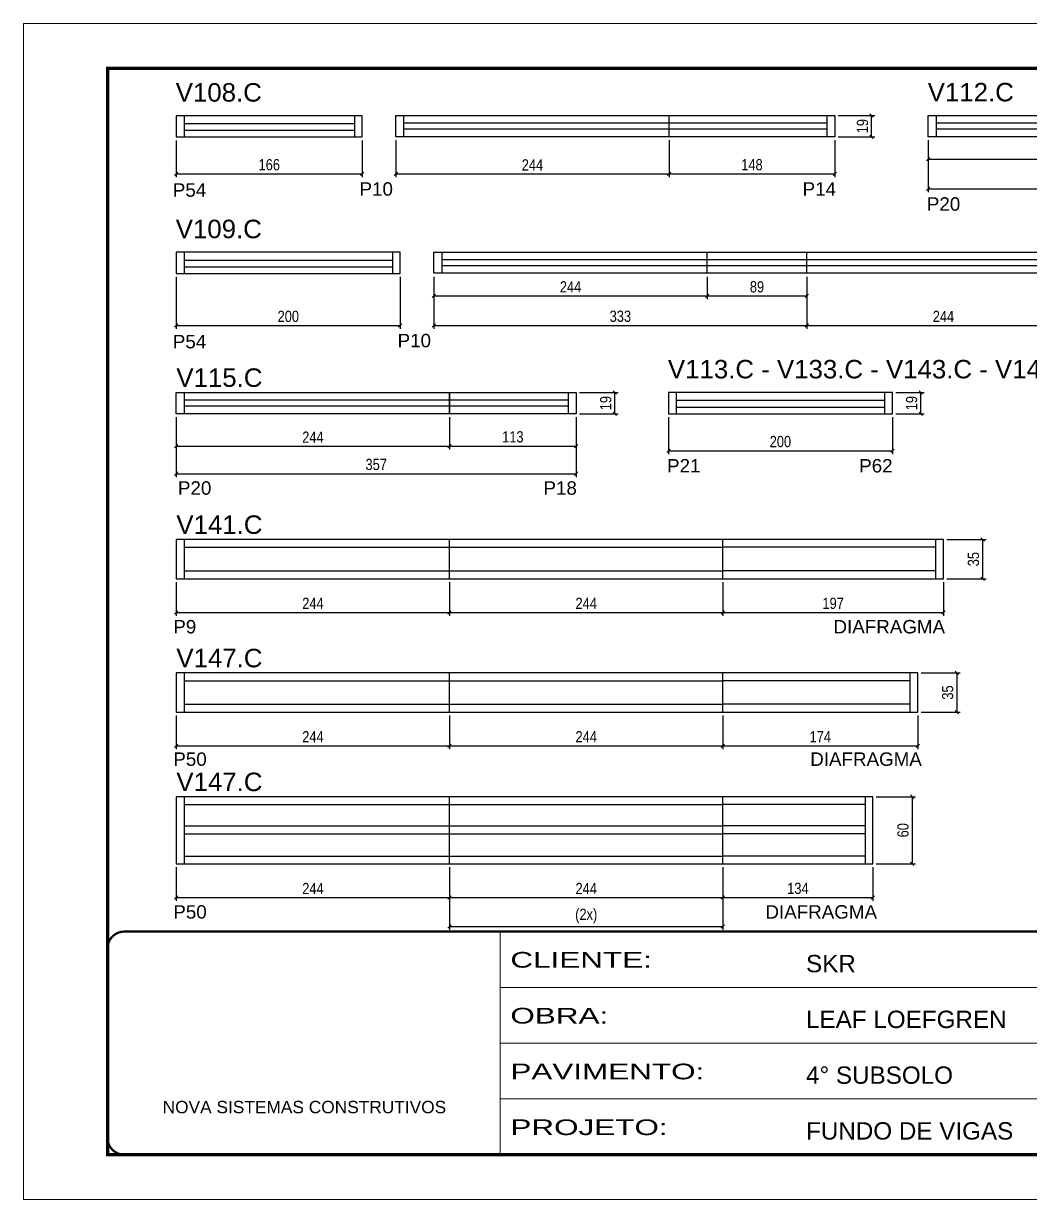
# Model space of a CAD drawing. Header units: millimetres. Extents: x 1959 to 8212, y 239 to 4735.
# Drawn here: x 3557 to 4456, y 2537 to 3587 of the extents above; entities that cross this region are included whole.
import ezdxf

# ---------------------------------------------------------------- set-up
doc = ezdxf.new("R2010")
doc.units = ezdxf.units.MM
doc.linetypes.add('CONTINUO', pattern=[0])
doc.linetypes.add('DASHED', pattern=[0.75, 0.5, -0.25])
for name, color, linetype in [('5', 5, 'Continuous'), ('COTA', 241, 'Continuous'), ('NOMENCLATURA', 7, 'Continuous'), ('Painéis', 200, 'Continuous'), ('SARR_2.2x7', 40, 'Continuous')]:
    doc.layers.add(name, color=color, linetype=linetype)
doc.layers.add('Folhas', color=255, linetype='Continuous', lineweight=9)
doc.layers.add('SARRAFO DE PRESSAO', color=251, linetype='DASHED', lineweight=9)
doc.styles.add('ARIAL', font='arial.ttf')
doc.styles.add('COTA TECNICA', font='techl___.ttf', dxfattribs={"height": 10})
doc.styles.add('COTA TECNICA-50', font='techl___.ttf', dxfattribs={"height": 10})
doc.styles.get("Standard").update_dxf_attribs({"font": 'arial.ttf'})
doc.styles.add('Tecnologia', font='')
doc.styles.get('Tecnologia').set_extended_font_data('Forgotten Futurist')
doc.dimstyles.new('COTA PAINEL-50', dxfattribs={"dimtxt": 10, "dimasz": 3, "dimexe": 3, "dimexo": 3, "dimgap": 3, "dimtad": 1, "dimdec": 1, "dimzin": 12, "dimdsep": 46, "dimtxsty": 'COTA TECNICA-50', "dimblk1": 'OBLIQUE', "dimblk2": 'OBLIQUE', "dimsah": 1, "dimcen": 0.9, "dimclrd": 4, "dimclre": 4, "dimclrt": 240, "dimadec": 1, "dimazin": 3, "dimtfac": 1, "dimtdec": 1, "dimtmove": 0, "dimatfit": 3, "dimfxl": 1, "dimtolj": 1, "dimtzin": 12, "dimarcsym": 0})
doc.dimstyles.new('PAINEL', dxfattribs={"dimtxt": 10, "dimasz": 3, "dimexe": 3, "dimexo": 3, "dimgap": 3, "dimtad": 1, "dimdec": 1, "dimzin": 12, "dimdsep": 46, "dimtxsty": 'COTA TECNICA', "dimblk1": 'OBLIQUE', "dimblk2": 'OBLIQUE', "dimsah": 1, "dimcen": 0.9, "dimclrd": 4, "dimclre": 4, "dimclrt": 240, "dimadec": 1, "dimazin": 3, "dimtfac": 1, "dimtdec": 1, "dimtmove": 0, "dimatfit": 3, "dimfxl": 1, "dimtolj": 1, "dimtzin": 12, "dimarcsym": 0})

# ---------------------------------------------------------------- blocks, each defined once
blk = doc.blocks.new('9999999999')
at = {"color": 30, "linetype": 'CONTINUO'}
for p, q in [((98564.6, 34230.2), (98564.6, 34429.4)), ((98564.6, 34379.6), (99584, 34379.6)), ((98564.6, 34329.8), (99488, 34329.8)), ((98564.6, 34280), (99488, 34280))]:
    blk.add_line(p, q, dxfattribs=at)
at = {"color": 30, "linetype": 'CONTINUO', "const_width": 2}
blk.add_lwpolyline([(99584, 34230.2), (99584, 34414.4, 0.414214), (99569, 34429.4), (98229, 34429.4, 0.414214), (98214, 34414.4), (98214, 34245.2, 0.414214), (98229, 34230.2), (99584, 34230.2)], format="xyb", dxfattribs=at)
at = {"layer": 'Folhas'}
blk.add_lwpolyline([(98139, 34190.2), (99624, 34190.2), (99624, 35240.2), (98139, 35240.2)], close=True, dxfattribs=at)
at = {"layer": 'Folhas', "color": 30, "const_width": 3}
blk.add_lwpolyline([(98214, 34230.2), (99584, 34230.2), (99584, 35200.2), (98214, 35200.2)], close=True, dxfattribs=at)
at = {"color": 7, "linetype": 'Continuous', "ltscale": 5, "style": 'ARIAL'}
for s, height, p in [('SKR', 15.48, (98837.7, 34393.1)), ('LEAF LOEFGREN', 15.483, (98837.7, 34343.3)), ('4° SUBSOLO', 15.48, (98837.7, 34293.5)), ('NOVA SISTEMAS CONSTRUTIVOS', 11.059, (98263.2, 34267.2)), ('FUNDO DE VIGAS', 15.483, (98837.7, 34243.7))]:
    blk.add_text(s, height=height, dxfattribs=at).set_placement(p)
at = {"layer": 'Folhas', "color": 7, "style": 'Tecnologia', "width": 1.5}
for s, p in [('CLIENTE:', (98573.7, 34397.2)), ('OBRA:', (98573.7, 34347.3)), ('PAVIMENTO:', (98573.7, 34297.5)), ('PROJETO:', (98573.7, 34247.7))]:
    blk.add_text(s, height=14, dxfattribs=at).set_placement(p)
blk = doc.blocks.new('_Oblique')
at = {"color": 0, "linetype": 'ByBlock', "lineweight": -2}
blk.add_line((-0.5, -0.5), (0.5, 0.5), dxfattribs=at)
blk = doc.blocks.new('*D13')
at = {"layer": 'COTA', "color": 4, "linetype": 'ByBlock', "lineweight": -2, "transparency": 16777216}
for p, q in [((3693.7, 3482.3), (3693.7, 3449.4)), ((3859.7, 3482.3), (3859.7, 3449.4)), ((3693.7, 3452.4), (3859.7, 3452.4))]:
    blk.add_line(p, q, dxfattribs=at)
at = {"layer": 'Defpoints', "color": 0, "linetype": 'ByBlock', "transparency": 16777216}
for p in [(3693.7, 3485.3), (3859.7, 3485.3), (3859.7, 3452.4)]:
    blk.add_point(p, dxfattribs=at)
at = {"layer": 'COTA', "color": 4, "linetype": 'ByBlock', "lineweight": -2, "transparency": 16777216, "xscale": 3, "yscale": 3, "zscale": 3, "rotation": 180}
blk.add_blockref('_Oblique', (3693.7, 3452.4), dxfattribs=at)
at = {"layer": 'COTA', "color": 4, "linetype": 'ByBlock', "lineweight": -2, "transparency": 16777216, "xscale": 3, "yscale": 3, "zscale": 3}
blk.add_blockref('_Oblique', (3859.7, 3452.4), dxfattribs=at)
at = {"layer": 'COTA', "color": 240, "linetype": 'ByBlock', "transparency": 16777216, "insert": (3776.7, 3460.5), "char_height": 10, "attachment_point": 5, "style": 'COTA TECNICA-50'}
blk.add_mtext('\\A1;166', dxfattribs=at)
blk = doc.blocks.new('*D14')
at = {"layer": 'COTA', "color": 4, "linetype": 'ByBlock', "lineweight": -2, "transparency": 16777216}
for p, q in [((3889.7, 3482.5), (3889.7, 3449.4)), ((4133.7, 3482.5), (4133.7, 3449.4)), ((3889.7, 3452.4), (4133.7, 3452.4))]:
    blk.add_line(p, q, dxfattribs=at)
at = {"layer": 'Defpoints', "color": 0, "linetype": 'ByBlock', "transparency": 16777216}
for p in [(3889.7, 3485.5), (4133.7, 3485.5), (4133.7, 3452.4)]:
    blk.add_point(p, dxfattribs=at)
at = {"layer": 'COTA', "color": 4, "linetype": 'ByBlock', "lineweight": -2, "transparency": 16777216, "xscale": 3, "yscale": 3, "zscale": 3, "rotation": 180}
blk.add_blockref('_Oblique', (3889.7, 3452.4), dxfattribs=at)
at = {"layer": 'COTA', "color": 4, "linetype": 'ByBlock', "lineweight": -2, "transparency": 16777216, "xscale": 3, "yscale": 3, "zscale": 3}
blk.add_blockref('_Oblique', (4133.7, 3452.4), dxfattribs=at)
at = {"layer": 'COTA', "color": 240, "linetype": 'ByBlock', "transparency": 16777216, "insert": (4011.7, 3460.4), "char_height": 10, "attachment_point": 5, "style": 'COTA TECNICA-50'}
blk.add_mtext('\\A1;244', dxfattribs=at)
blk = doc.blocks.new('*D15')
at = {"layer": 'COTA', "color": 4, "linetype": 'ByBlock', "lineweight": -2, "transparency": 16777216}
for p, q in [((4133.7, 3482.5), (4133.7, 3449.4)), ((4281.7, 3482.5), (4281.7, 3449.4)), ((4133.7, 3452.4), (4281.7, 3452.4))]:
    blk.add_line(p, q, dxfattribs=at)
at = {"layer": 'Defpoints', "color": 0, "linetype": 'ByBlock', "transparency": 16777216}
for p in [(4133.7, 3485.5), (4281.7, 3485.5), (4281.7, 3452.4)]:
    blk.add_point(p, dxfattribs=at)
at = {"layer": 'COTA', "color": 4, "linetype": 'ByBlock', "lineweight": -2, "transparency": 16777216, "xscale": 3, "yscale": 3, "zscale": 3, "rotation": 180}
blk.add_blockref('_Oblique', (4133.7, 3452.4), dxfattribs=at)
at = {"layer": 'COTA', "color": 4, "linetype": 'ByBlock', "lineweight": -2, "transparency": 16777216, "xscale": 3, "yscale": 3, "zscale": 3}
blk.add_blockref('_Oblique', (4281.7, 3452.4), dxfattribs=at)
at = {"layer": 'COTA', "color": 240, "linetype": 'ByBlock', "transparency": 16777216, "insert": (4207.7, 3460.5), "char_height": 10, "attachment_point": 5, "style": 'COTA TECNICA-50'}
blk.add_mtext('\\A1;148', dxfattribs=at)
blk = doc.blocks.new('*D16')
at = {"layer": 'COTA', "color": 4, "lineweight": -2, "transparency": 16777216}
for p, q in [((4284.7, 3504.5), (4317.4, 3504.5)), ((4314.4, 3485.5), (4314.4, 3504.5)), ((4284.7, 3485.5), (4317.4, 3485.5))]:
    blk.add_line(p, q, dxfattribs=at)
at = {"layer": 'Defpoints', "color": 0, "transparency": 16777216}
for p in [(4281.7, 3504.5), (4314.4, 3504.5), (4281.7, 3485.5)]:
    blk.add_point(p, dxfattribs=at)
at = {"layer": 'COTA', "color": 4, "lineweight": -2, "transparency": 16777216, "xscale": 3, "yscale": 3, "zscale": 3}
for p, rotation in [((4314.4, 3504.5), 90), ((4314.4, 3485.5), 270)]:
    blk.add_blockref('_Oblique', p, dxfattribs=dict(at, rotation=rotation))
at = {"layer": 'COTA', "color": 240, "transparency": 16777216, "insert": (4306.4, 3495), "char_height": 10, "attachment_point": 5, "rotation": 90, "style": 'COTA TECNICA'}
blk.add_mtext('\\A1;19', dxfattribs=at)
blk = doc.blocks.new('*D19')
at = {"layer": 'COTA', "color": 4, "linetype": 'ByBlock', "lineweight": -2, "transparency": 16777216}
for p, q in [((3693.7, 3360.4), (3693.7, 3314)), ((3893.7, 3360.4), (3893.7, 3314)), ((3693.7, 3317), (3893.7, 3317))]:
    blk.add_line(p, q, dxfattribs=at)
at = {"layer": 'Defpoints', "color": 0, "linetype": 'ByBlock', "transparency": 16777216}
for p in [(3693.7, 3363.4), (3893.7, 3363.4), (3893.7, 3317)]:
    blk.add_point(p, dxfattribs=at)
at = {"layer": 'COTA', "color": 4, "linetype": 'ByBlock', "lineweight": -2, "transparency": 16777216, "xscale": 3, "yscale": 3, "zscale": 3, "rotation": 180}
blk.add_blockref('_Oblique', (3693.7, 3317), dxfattribs=at)
at = {"layer": 'COTA', "color": 4, "linetype": 'ByBlock', "lineweight": -2, "transparency": 16777216, "xscale": 3, "yscale": 3, "zscale": 3}
blk.add_blockref('_Oblique', (3893.7, 3317), dxfattribs=at)
at = {"layer": 'COTA', "color": 240, "linetype": 'ByBlock', "transparency": 16777216, "insert": (3793.7, 3325.1), "char_height": 10, "attachment_point": 5, "style": 'COTA TECNICA-50'}
blk.add_mtext('\\A1;200', dxfattribs=at)
blk = doc.blocks.new('*D17')
at = {"layer": 'COTA', "color": 4, "linetype": 'ByBlock', "lineweight": -2, "transparency": 16777216}
for p, q in [((3923.7, 3360.6), (3923.7, 3314)), ((4256.7, 3360.6), (4256.7, 3314)), ((3923.7, 3317), (4256.7, 3317))]:
    blk.add_line(p, q, dxfattribs=at)
at = {"layer": 'Defpoints', "color": 0, "linetype": 'ByBlock', "transparency": 16777216}
for p in [(3923.7, 3363.6), (4256.7, 3363.6), (4256.7, 3317)]:
    blk.add_point(p, dxfattribs=at)
at = {"layer": 'COTA', "color": 4, "linetype": 'ByBlock', "lineweight": -2, "transparency": 16777216, "xscale": 3, "yscale": 3, "zscale": 3, "rotation": 180}
blk.add_blockref('_Oblique', (3923.7, 3317), dxfattribs=at)
at = {"layer": 'COTA', "color": 4, "linetype": 'ByBlock', "lineweight": -2, "transparency": 16777216, "xscale": 3, "yscale": 3, "zscale": 3}
blk.add_blockref('_Oblique', (4256.7, 3317), dxfattribs=at)
at = {"layer": 'COTA', "color": 240, "linetype": 'ByBlock', "transparency": 16777216, "insert": (4090.2, 3325.2), "char_height": 10, "attachment_point": 5, "style": 'COTA TECNICA-50'}
blk.add_mtext('\\A1;333', dxfattribs=at)
blk = doc.blocks.new('*D18')
at = {"layer": 'COTA', "color": 4, "linetype": 'ByBlock', "lineweight": -2, "transparency": 16777216}
for p, q in [((4256.7, 3360.6), (4256.7, 3314)), ((4500.7, 3360.6), (4500.7, 3314)), ((4256.7, 3317), (4500.7, 3317))]:
    blk.add_line(p, q, dxfattribs=at)
at = {"layer": 'Defpoints', "color": 0, "linetype": 'ByBlock', "transparency": 16777216}
for p in [(4256.7, 3363.6), (4500.7, 3363.6), (4500.7, 3317)]:
    blk.add_point(p, dxfattribs=at)
at = {"layer": 'COTA', "color": 4, "linetype": 'ByBlock', "lineweight": -2, "transparency": 16777216, "xscale": 3, "yscale": 3, "zscale": 3, "rotation": 180}
blk.add_blockref('_Oblique', (4256.7, 3317), dxfattribs=at)
at = {"layer": 'COTA', "color": 4, "linetype": 'ByBlock', "lineweight": -2, "transparency": 16777216, "xscale": 3, "yscale": 3, "zscale": 3}
blk.add_blockref('_Oblique', (4500.7, 3317), dxfattribs=at)
at = {"layer": 'COTA', "color": 240, "linetype": 'ByBlock', "transparency": 16777216, "insert": (4378.7, 3325.1), "char_height": 10, "attachment_point": 5, "style": 'COTA TECNICA-50'}
blk.add_mtext('\\A1;244', dxfattribs=at)
blk = doc.blocks.new('*D21')
at = {"layer": 'COTA', "color": 4, "lineweight": -2, "transparency": 16777216}
for p, q in [((3923.7, 3360.6), (3923.7, 3340.4)), ((4167.7, 3360.6), (4167.7, 3340.4)), ((3923.7, 3343.4), (4167.7, 3343.4))]:
    blk.add_line(p, q, dxfattribs=at)
at = {"layer": 'Defpoints', "color": 0, "transparency": 16777216}
for p in [(3923.7, 3363.6), (4167.7, 3363.6), (4167.7, 3343.4)]:
    blk.add_point(p, dxfattribs=at)
at = {"layer": 'COTA', "color": 4, "lineweight": -2, "transparency": 16777216, "xscale": 3, "yscale": 3, "zscale": 3, "rotation": 180}
blk.add_blockref('_Oblique', (3923.7, 3343.4), dxfattribs=at)
at = {"layer": 'COTA', "color": 4, "lineweight": -2, "transparency": 16777216, "xscale": 3, "yscale": 3, "zscale": 3}
blk.add_blockref('_Oblique', (4167.7, 3343.4), dxfattribs=at)
at = {"layer": 'COTA', "color": 240, "transparency": 16777216, "insert": (4045.7, 3351.5), "char_height": 10, "attachment_point": 5, "style": 'COTA TECNICA'}
blk.add_mtext('\\A1;244', dxfattribs=at)
blk = doc.blocks.new('*D22')
at = {"layer": 'COTA', "color": 4, "lineweight": -2, "transparency": 16777216}
for p, q in [((4167.7, 3360.6), (4167.7, 3340.4)), ((4256.7, 3360.6), (4256.7, 3340.4)), ((4167.7, 3343.4), (4256.7, 3343.4))]:
    blk.add_line(p, q, dxfattribs=at)
at = {"layer": 'Defpoints', "color": 0, "transparency": 16777216}
for p in [(4167.7, 3363.6), (4256.7, 3363.6), (4256.7, 3343.4)]:
    blk.add_point(p, dxfattribs=at)
at = {"layer": 'COTA', "color": 4, "lineweight": -2, "transparency": 16777216, "xscale": 3, "yscale": 3, "zscale": 3, "rotation": 180}
blk.add_blockref('_Oblique', (4167.7, 3343.4), dxfattribs=at)
at = {"layer": 'COTA', "color": 4, "lineweight": -2, "transparency": 16777216, "xscale": 3, "yscale": 3, "zscale": 3}
blk.add_blockref('_Oblique', (4256.7, 3343.4), dxfattribs=at)
at = {"layer": 'COTA', "color": 240, "transparency": 16777216, "insert": (4212.2, 3351.5), "char_height": 10, "attachment_point": 5, "style": 'COTA TECNICA'}
blk.add_mtext('\\A1;89', dxfattribs=at)
blk = doc.blocks.new('*D25')
at = {"layer": 'COTA', "color": 4, "linetype": 'ByBlock', "lineweight": -2, "transparency": 16777216}
for p, q in [((4365.1, 3482.5), (4365.1, 3436)), ((4698.1, 3482.5), (4698.1, 3436)), ((4365.1, 3439), (4698.1, 3439))]:
    blk.add_line(p, q, dxfattribs=at)
at = {"layer": 'Defpoints', "color": 0, "linetype": 'ByBlock', "transparency": 16777216}
for p in [(4365.1, 3485.5), (4698.1, 3485.5), (4698.1, 3439)]:
    blk.add_point(p, dxfattribs=at)
at = {"layer": 'COTA', "color": 4, "linetype": 'ByBlock', "lineweight": -2, "transparency": 16777216, "xscale": 3, "yscale": 3, "zscale": 3, "rotation": 180}
blk.add_blockref('_Oblique', (4365.1, 3439), dxfattribs=at)
at = {"layer": 'COTA', "color": 4, "linetype": 'ByBlock', "lineweight": -2, "transparency": 16777216, "xscale": 3, "yscale": 3, "zscale": 3}
blk.add_blockref('_Oblique', (4698.1, 3439), dxfattribs=at)
at = {"layer": 'COTA', "color": 240, "linetype": 'ByBlock', "transparency": 16777216, "insert": (4531.6, 3447.2), "char_height": 10, "attachment_point": 5, "style": 'COTA TECNICA-50'}
blk.add_mtext('\\A1;333', dxfattribs=at)
blk = doc.blocks.new('*D28')
at = {"layer": 'COTA', "color": 4, "lineweight": -2, "transparency": 16777216}
for p, q in [((4365.1, 3482.5), (4365.1, 3462.4)), ((4609.1, 3482.5), (4609.1, 3462.4)), ((4365.1, 3465.4), (4609.1, 3465.4))]:
    blk.add_line(p, q, dxfattribs=at)
at = {"layer": 'Defpoints', "color": 0, "transparency": 16777216}
for p in [(4365.1, 3485.5), (4609.1, 3485.5), (4609.1, 3465.4)]:
    blk.add_point(p, dxfattribs=at)
at = {"layer": 'COTA', "color": 4, "lineweight": -2, "transparency": 16777216, "xscale": 3, "yscale": 3, "zscale": 3, "rotation": 180}
blk.add_blockref('_Oblique', (4365.1, 3465.4), dxfattribs=at)
at = {"layer": 'COTA', "color": 4, "lineweight": -2, "transparency": 16777216, "xscale": 3, "yscale": 3, "zscale": 3}
blk.add_blockref('_Oblique', (4609.1, 3465.4), dxfattribs=at)
at = {"layer": 'COTA', "color": 240, "transparency": 16777216, "insert": (4487.1, 3473.5), "char_height": 10, "attachment_point": 5, "style": 'COTA TECNICA'}
blk.add_mtext('\\A1;244', dxfattribs=at)
blk = doc.blocks.new('*D32')
at = {"layer": 'COTA', "color": 4, "linetype": 'ByBlock', "lineweight": -2, "transparency": 16777216}
for p, q in [((3693.7, 3235.2), (3693.7, 3206.3)), ((3937.7, 3235.2), (3937.7, 3206.3)), ((3693.7, 3209.3), (3937.7, 3209.3))]:
    blk.add_line(p, q, dxfattribs=at)
at = {"layer": 'Defpoints', "color": 0, "linetype": 'ByBlock', "transparency": 16777216}
for p in [(3693.7, 3238.2), (3937.7, 3238.2), (3937.7, 3209.3)]:
    blk.add_point(p, dxfattribs=at)
at = {"layer": 'COTA', "color": 4, "linetype": 'ByBlock', "lineweight": -2, "transparency": 16777216, "xscale": 3, "yscale": 3, "zscale": 3, "rotation": 180}
blk.add_blockref('_Oblique', (3693.7, 3209.3), dxfattribs=at)
at = {"layer": 'COTA', "color": 4, "linetype": 'ByBlock', "lineweight": -2, "transparency": 16777216, "xscale": 3, "yscale": 3, "zscale": 3}
blk.add_blockref('_Oblique', (3937.7, 3209.3), dxfattribs=at)
at = {"layer": 'COTA', "color": 240, "linetype": 'ByBlock', "transparency": 16777216, "insert": (3815.7, 3217.3), "char_height": 10, "attachment_point": 5, "style": 'COTA TECNICA-50'}
blk.add_mtext('\\A1;244', dxfattribs=at)
blk = doc.blocks.new('*D33')
at = {"layer": 'COTA', "color": 4, "linetype": 'ByBlock', "lineweight": -2, "transparency": 16777216}
for p, q in [((3937.7, 3235.2), (3937.7, 3206.3)), ((4050.7, 3235.2), (4050.7, 3206.3)), ((3937.7, 3209.3), (4050.7, 3209.3))]:
    blk.add_line(p, q, dxfattribs=at)
at = {"layer": 'Defpoints', "color": 0, "linetype": 'ByBlock', "transparency": 16777216}
for p in [(3937.7, 3238.2), (4050.7, 3238.2), (4050.7, 3209.3)]:
    blk.add_point(p, dxfattribs=at)
at = {"layer": 'COTA', "color": 4, "linetype": 'ByBlock', "lineweight": -2, "transparency": 16777216, "xscale": 3, "yscale": 3, "zscale": 3, "rotation": 180}
blk.add_blockref('_Oblique', (3937.7, 3209.3), dxfattribs=at)
at = {"layer": 'COTA', "color": 4, "linetype": 'ByBlock', "lineweight": -2, "transparency": 16777216, "xscale": 3, "yscale": 3, "zscale": 3}
blk.add_blockref('_Oblique', (4050.7, 3209.3), dxfattribs=at)
at = {"layer": 'COTA', "color": 240, "linetype": 'ByBlock', "transparency": 16777216, "insert": (3994.2, 3217.5), "char_height": 10, "attachment_point": 5, "style": 'COTA TECNICA-50'}
blk.add_mtext('\\A1;113', dxfattribs=at)
blk = doc.blocks.new('*D34')
at = {"layer": 'COTA', "color": 4, "lineweight": -2, "transparency": 16777216}
for p, q in [((3693.7, 3235.2), (3693.7, 3181.7)), ((4050.7, 3235.2), (4050.7, 3181.7)), ((3693.7, 3184.7), (4050.7, 3184.7))]:
    blk.add_line(p, q, dxfattribs=at)
at = {"layer": 'Defpoints', "color": 0, "transparency": 16777216}
for p in [(3693.7, 3238.2), (4050.7, 3238.2), (4050.7, 3184.7)]:
    blk.add_point(p, dxfattribs=at)
at = {"layer": 'COTA', "color": 4, "lineweight": -2, "transparency": 16777216, "xscale": 3, "yscale": 3, "zscale": 3, "rotation": 180}
blk.add_blockref('_Oblique', (3693.7, 3184.7), dxfattribs=at)
at = {"layer": 'COTA', "color": 4, "lineweight": -2, "transparency": 16777216, "xscale": 3, "yscale": 3, "zscale": 3}
blk.add_blockref('_Oblique', (4050.7, 3184.7), dxfattribs=at)
at = {"layer": 'COTA', "color": 240, "transparency": 16777216, "insert": (3872.2, 3192.9), "char_height": 10, "attachment_point": 5, "style": 'COTA TECNICA'}
blk.add_mtext('\\A1;357', dxfattribs=at)
blk = doc.blocks.new('*D35')
at = {"layer": 'COTA', "color": 4, "lineweight": -2, "transparency": 16777216}
for p, q in [((4053.7, 3257.2), (4088.3, 3257.2)), ((4085.3, 3238.2), (4085.3, 3257.2)), ((4053.7, 3238.2), (4088.3, 3238.2))]:
    blk.add_line(p, q, dxfattribs=at)
at = {"layer": 'Defpoints', "color": 0, "transparency": 16777216}
for p in [(4050.7, 3257.2), (4085.3, 3257.2), (4050.7, 3238.2)]:
    blk.add_point(p, dxfattribs=at)
at = {"layer": 'COTA', "color": 4, "lineweight": -2, "transparency": 16777216, "xscale": 3, "yscale": 3, "zscale": 3}
for p, rotation in [((4085.3, 3257.2), 90), ((4085.3, 3238.2), 270)]:
    blk.add_blockref('_Oblique', p, dxfattribs=dict(at, rotation=rotation))
at = {"layer": 'COTA', "color": 240, "transparency": 16777216, "insert": (4077.2, 3247.7), "char_height": 10, "attachment_point": 5, "rotation": 90, "style": 'COTA TECNICA'}
blk.add_mtext('\\A1;19', dxfattribs=at)
blk = doc.blocks.new('*D36')
at = {"layer": 'COTA', "color": 4, "lineweight": -2, "transparency": 16777216}
for p, q in [((4336.1, 3257.2), (4361.4, 3257.2)), ((4358.4, 3238.2), (4358.4, 3257.2)), ((4336.1, 3238.2), (4361.4, 3238.2))]:
    blk.add_line(p, q, dxfattribs=at)
at = {"layer": 'Defpoints', "color": 0, "transparency": 16777216}
for p in [(4333.1, 3257.2), (4358.4, 3257.2), (4333.1, 3238.2)]:
    blk.add_point(p, dxfattribs=at)
at = {"layer": 'COTA', "color": 4, "lineweight": -2, "transparency": 16777216, "xscale": 3, "yscale": 3, "zscale": 3}
for p, rotation in [((4358.4, 3257.2), 90), ((4358.4, 3238.2), 270)]:
    blk.add_blockref('_Oblique', p, dxfattribs=dict(at, rotation=rotation))
at = {"layer": 'COTA', "color": 240, "transparency": 16777216, "insert": (4350.3, 3247.7), "char_height": 10, "attachment_point": 5, "rotation": 90, "style": 'COTA TECNICA'}
blk.add_mtext('\\A1;19', dxfattribs=at)
blk = doc.blocks.new('*D37')
at = {"layer": 'COTA', "color": 4, "linetype": 'ByBlock', "lineweight": -2, "transparency": 16777216}
for p, q in [((4133.1, 3235.2), (4133.1, 3202.2)), ((4333.1, 3235.2), (4333.1, 3202.2)), ((4133.1, 3205.2), (4333.1, 3205.2))]:
    blk.add_line(p, q, dxfattribs=at)
at = {"layer": 'Defpoints', "color": 0, "linetype": 'ByBlock', "transparency": 16777216}
for p in [(4133.1, 3238.2), (4333.1, 3238.2), (4333.1, 3205.2)]:
    blk.add_point(p, dxfattribs=at)
at = {"layer": 'COTA', "color": 4, "linetype": 'ByBlock', "lineweight": -2, "transparency": 16777216, "xscale": 3, "yscale": 3, "zscale": 3, "rotation": 180}
blk.add_blockref('_Oblique', (4133.1, 3205.2), dxfattribs=at)
at = {"layer": 'COTA', "color": 4, "linetype": 'ByBlock', "lineweight": -2, "transparency": 16777216, "xscale": 3, "yscale": 3, "zscale": 3}
blk.add_blockref('_Oblique', (4333.1, 3205.2), dxfattribs=at)
at = {"layer": 'COTA', "color": 240, "linetype": 'ByBlock', "transparency": 16777216, "insert": (4233.1, 3213.3), "char_height": 10, "attachment_point": 5, "style": 'COTA TECNICA-50'}
blk.add_mtext('\\A1;200', dxfattribs=at)
blk = doc.blocks.new('*D41')
at = {"layer": 'COTA', "color": 4, "lineweight": -2, "transparency": 16777216}
for p, q in [((3693.7, 3087.9), (3693.7, 3057.8)), ((3937.7, 3087.9), (3937.7, 3057.8)), ((3693.7, 3060.8), (3937.7, 3060.8))]:
    blk.add_line(p, q, dxfattribs=at)
at = {"layer": 'Defpoints', "color": 0, "transparency": 16777216}
for p in [(3693.7, 3090.9), (3937.7, 3090.9), (3937.7, 3060.8)]:
    blk.add_point(p, dxfattribs=at)
at = {"layer": 'COTA', "color": 4, "lineweight": -2, "transparency": 16777216, "xscale": 3, "yscale": 3, "zscale": 3, "rotation": 180}
blk.add_blockref('_Oblique', (3693.7, 3060.8), dxfattribs=at)
at = {"layer": 'COTA', "color": 4, "lineweight": -2, "transparency": 16777216, "xscale": 3, "yscale": 3, "zscale": 3}
blk.add_blockref('_Oblique', (3937.7, 3060.8), dxfattribs=at)
at = {"layer": 'COTA', "color": 240, "transparency": 16777216, "insert": (3815.7, 3068.9), "char_height": 10, "attachment_point": 5, "style": 'COTA TECNICA'}
blk.add_mtext('\\A1;244', dxfattribs=at)
blk = doc.blocks.new('*D42')
at = {"layer": 'COTA', "color": 4, "lineweight": -2, "transparency": 16777216}
for p, q in [((3937.7, 3087.9), (3937.7, 3057.8)), ((4181.7, 3087.9), (4181.7, 3057.8)), ((3937.7, 3060.8), (4181.7, 3060.8))]:
    blk.add_line(p, q, dxfattribs=at)
at = {"layer": 'Defpoints', "color": 0, "transparency": 16777216}
for p in [(3937.7, 3090.9), (4181.7, 3090.9), (4181.7, 3060.8)]:
    blk.add_point(p, dxfattribs=at)
at = {"layer": 'COTA', "color": 4, "lineweight": -2, "transparency": 16777216, "xscale": 3, "yscale": 3, "zscale": 3, "rotation": 180}
blk.add_blockref('_Oblique', (3937.7, 3060.8), dxfattribs=at)
at = {"layer": 'COTA', "color": 4, "lineweight": -2, "transparency": 16777216, "xscale": 3, "yscale": 3, "zscale": 3}
blk.add_blockref('_Oblique', (4181.7, 3060.8), dxfattribs=at)
at = {"layer": 'COTA', "color": 240, "transparency": 16777216, "insert": (4059.7, 3068.9), "char_height": 10, "attachment_point": 5, "style": 'COTA TECNICA'}
blk.add_mtext('\\A1;244', dxfattribs=at)
blk = doc.blocks.new('*D43')
at = {"layer": 'COTA', "color": 4, "lineweight": -2, "transparency": 16777216}
for p, q in [((4181.7, 3087.9), (4181.7, 3057.8)), ((4378.7, 3087.9), (4378.7, 3057.8)), ((4181.7, 3060.8), (4378.7, 3060.8))]:
    blk.add_line(p, q, dxfattribs=at)
at = {"layer": 'Defpoints', "color": 0, "transparency": 16777216}
for p in [(4181.7, 3090.9), (4378.7, 3090.9), (4378.7, 3060.8)]:
    blk.add_point(p, dxfattribs=at)
at = {"layer": 'COTA', "color": 4, "lineweight": -2, "transparency": 16777216, "xscale": 3, "yscale": 3, "zscale": 3, "rotation": 180}
blk.add_blockref('_Oblique', (4181.7, 3060.8), dxfattribs=at)
at = {"layer": 'COTA', "color": 4, "lineweight": -2, "transparency": 16777216, "xscale": 3, "yscale": 3, "zscale": 3}
blk.add_blockref('_Oblique', (4378.7, 3060.8), dxfattribs=at)
at = {"layer": 'COTA', "color": 240, "transparency": 16777216, "insert": (4280.2, 3068.9), "char_height": 10, "attachment_point": 5, "style": 'COTA TECNICA'}
blk.add_mtext('\\A1;197', dxfattribs=at)
blk = doc.blocks.new('*D40')
at = {"layer": 'COTA', "color": 4, "lineweight": -2, "transparency": 16777216}
for p, q in [((4381.7, 3125.9), (4416.7, 3125.9)), ((4413.7, 3125.9), (4413.7, 3090.9)), ((4381.7, 3090.9), (4416.7, 3090.9))]:
    blk.add_line(p, q, dxfattribs=at)
at = {"layer": 'Defpoints', "color": 0, "transparency": 16777216}
for p in [(4378.7, 3125.9), (4378.7, 3090.9), (4413.7, 3090.9)]:
    blk.add_point(p, dxfattribs=at)
at = {"layer": 'COTA', "color": 4, "lineweight": -2, "transparency": 16777216, "xscale": 3, "yscale": 3, "zscale": 3}
for p, rotation in [((4413.7, 3125.9), 90), ((4413.7, 3090.9), 270)]:
    blk.add_blockref('_Oblique', p, dxfattribs=dict(at, rotation=rotation))
at = {"layer": 'COTA', "color": 240, "transparency": 16777216, "insert": (4405.5, 3108.4), "char_height": 10, "attachment_point": 5, "rotation": 90, "style": 'COTA TECNICA'}
blk.add_mtext('\\A1;35', dxfattribs=at)
blk = doc.blocks.new('*D46')
at = {"layer": 'COTA', "color": 4, "lineweight": -2, "transparency": 16777216}
for p, q in [((3693.7, 2968.8), (3693.7, 2938.7)), ((3937.7, 2968.8), (3937.7, 2938.7)), ((3693.7, 2941.7), (3937.7, 2941.7))]:
    blk.add_line(p, q, dxfattribs=at)
at = {"layer": 'Defpoints', "color": 0, "transparency": 16777216}
for p in [(3693.7, 2971.8), (3937.7, 2971.8), (3937.7, 2941.7)]:
    blk.add_point(p, dxfattribs=at)
at = {"layer": 'COTA', "color": 4, "lineweight": -2, "transparency": 16777216, "xscale": 3, "yscale": 3, "zscale": 3, "rotation": 180}
blk.add_blockref('_Oblique', (3693.7, 2941.7), dxfattribs=at)
at = {"layer": 'COTA', "color": 4, "lineweight": -2, "transparency": 16777216, "xscale": 3, "yscale": 3, "zscale": 3}
blk.add_blockref('_Oblique', (3937.7, 2941.7), dxfattribs=at)
at = {"layer": 'COTA', "color": 240, "transparency": 16777216, "insert": (3815.7, 2949.8), "char_height": 10, "attachment_point": 5, "style": 'COTA TECNICA'}
blk.add_mtext('\\A1;244', dxfattribs=at)
blk = doc.blocks.new('*D47')
at = {"layer": 'COTA', "color": 4, "lineweight": -2, "transparency": 16777216}
for p, q in [((3937.7, 2968.8), (3937.7, 2938.7)), ((4181.7, 2968.8), (4181.7, 2938.7)), ((3937.7, 2941.7), (4181.7, 2941.7))]:
    blk.add_line(p, q, dxfattribs=at)
at = {"layer": 'Defpoints', "color": 0, "transparency": 16777216}
for p in [(3937.7, 2971.8), (4181.7, 2971.8), (4181.7, 2941.7)]:
    blk.add_point(p, dxfattribs=at)
at = {"layer": 'COTA', "color": 4, "lineweight": -2, "transparency": 16777216, "xscale": 3, "yscale": 3, "zscale": 3, "rotation": 180}
blk.add_blockref('_Oblique', (3937.7, 2941.7), dxfattribs=at)
at = {"layer": 'COTA', "color": 4, "lineweight": -2, "transparency": 16777216, "xscale": 3, "yscale": 3, "zscale": 3}
blk.add_blockref('_Oblique', (4181.7, 2941.7), dxfattribs=at)
at = {"layer": 'COTA', "color": 240, "transparency": 16777216, "insert": (4059.7, 2949.8), "char_height": 10, "attachment_point": 5, "style": 'COTA TECNICA'}
blk.add_mtext('\\A1;244', dxfattribs=at)
blk = doc.blocks.new('*D48')
at = {"layer": 'COTA', "color": 4, "lineweight": -2, "transparency": 16777216}
for p, q in [((4181.7, 2968.8), (4181.7, 2938.7)), ((4355.7, 2968.8), (4355.7, 2938.7)), ((4181.7, 2941.7), (4355.7, 2941.7))]:
    blk.add_line(p, q, dxfattribs=at)
at = {"layer": 'Defpoints', "color": 0, "transparency": 16777216}
for p in [(4181.7, 2971.8), (4355.7, 2971.8), (4355.7, 2941.7)]:
    blk.add_point(p, dxfattribs=at)
at = {"layer": 'COTA', "color": 4, "lineweight": -2, "transparency": 16777216, "xscale": 3, "yscale": 3, "zscale": 3, "rotation": 180}
blk.add_blockref('_Oblique', (4181.7, 2941.7), dxfattribs=at)
at = {"layer": 'COTA', "color": 4, "lineweight": -2, "transparency": 16777216, "xscale": 3, "yscale": 3, "zscale": 3}
blk.add_blockref('_Oblique', (4355.7, 2941.7), dxfattribs=at)
at = {"layer": 'COTA', "color": 240, "transparency": 16777216, "insert": (4268.7, 2949.8), "char_height": 10, "attachment_point": 5, "style": 'COTA TECNICA'}
blk.add_mtext('\\A1;174', dxfattribs=at)
blk = doc.blocks.new('*D49')
at = {"layer": 'COTA', "color": 4, "lineweight": -2, "transparency": 16777216}
for p, q in [((4358.7, 3006.8), (4393.7, 3006.8)), ((4390.7, 3006.8), (4390.7, 2971.8)), ((4358.7, 2971.8), (4393.7, 2971.8))]:
    blk.add_line(p, q, dxfattribs=at)
at = {"layer": 'Defpoints', "color": 0, "transparency": 16777216}
for p in [(4355.7, 3006.8), (4355.7, 2971.8), (4390.7, 2971.8)]:
    blk.add_point(p, dxfattribs=at)
at = {"layer": 'COTA', "color": 4, "lineweight": -2, "transparency": 16777216, "xscale": 3, "yscale": 3, "zscale": 3}
for p, rotation in [((4390.7, 3006.8), 90), ((4390.7, 2971.8), 270)]:
    blk.add_blockref('_Oblique', p, dxfattribs=dict(at, rotation=rotation))
at = {"layer": 'COTA', "color": 240, "transparency": 16777216, "insert": (4382.5, 2989.3), "char_height": 10, "attachment_point": 5, "rotation": 90, "style": 'COTA TECNICA'}
blk.add_mtext('\\A1;35', dxfattribs=at)
blk = doc.blocks.new('*D50')
at = {"layer": 'COTA', "color": 4, "lineweight": -2, "transparency": 16777216}
for p, q in [((3693.7, 2833.3), (3693.7, 2803.2)), ((3937.7, 2833.3), (3937.7, 2803.2)), ((3693.7, 2806.2), (3937.7, 2806.2))]:
    blk.add_line(p, q, dxfattribs=at)
at = {"layer": 'Defpoints', "color": 0, "transparency": 16777216}
for p in [(3693.7, 2836.3), (3937.7, 2836.3), (3937.7, 2806.2)]:
    blk.add_point(p, dxfattribs=at)
at = {"layer": 'COTA', "color": 4, "lineweight": -2, "transparency": 16777216, "xscale": 3, "yscale": 3, "zscale": 3, "rotation": 180}
blk.add_blockref('_Oblique', (3693.7, 2806.2), dxfattribs=at)
at = {"layer": 'COTA', "color": 4, "lineweight": -2, "transparency": 16777216, "xscale": 3, "yscale": 3, "zscale": 3}
blk.add_blockref('_Oblique', (3937.7, 2806.2), dxfattribs=at)
at = {"layer": 'COTA', "color": 240, "transparency": 16777216, "insert": (3815.7, 2814.3), "char_height": 10, "attachment_point": 5, "style": 'COTA TECNICA'}
blk.add_mtext('\\A1;244', dxfattribs=at)
blk = doc.blocks.new('*D51')
at = {"layer": 'COTA', "color": 4, "lineweight": -2, "transparency": 16777216}
for p, q in [((3937.7, 2833.3), (3937.7, 2803.2)), ((4181.7, 2833.3), (4181.7, 2803.2)), ((3937.7, 2806.2), (4181.7, 2806.2))]:
    blk.add_line(p, q, dxfattribs=at)
at = {"layer": 'Defpoints', "color": 0, "transparency": 16777216}
for p in [(3937.7, 2836.3), (4181.7, 2836.3), (4181.7, 2806.2)]:
    blk.add_point(p, dxfattribs=at)
at = {"layer": 'COTA', "color": 4, "lineweight": -2, "transparency": 16777216, "xscale": 3, "yscale": 3, "zscale": 3, "rotation": 180}
blk.add_blockref('_Oblique', (3937.7, 2806.2), dxfattribs=at)
at = {"layer": 'COTA', "color": 4, "lineweight": -2, "transparency": 16777216, "xscale": 3, "yscale": 3, "zscale": 3}
blk.add_blockref('_Oblique', (4181.7, 2806.2), dxfattribs=at)
at = {"layer": 'COTA', "color": 240, "transparency": 16777216, "insert": (4059.7, 2814.3), "char_height": 10, "attachment_point": 5, "style": 'COTA TECNICA'}
blk.add_mtext('\\A1;244', dxfattribs=at)
blk = doc.blocks.new('*D52')
at = {"layer": 'COTA', "color": 4, "lineweight": -2, "transparency": 16777216}
for p, q in [((4181.7, 2833.3), (4181.7, 2803.2)), ((4315.7, 2833.3), (4315.7, 2803.2)), ((4181.7, 2806.2), (4315.7, 2806.2))]:
    blk.add_line(p, q, dxfattribs=at)
at = {"layer": 'Defpoints', "color": 0, "transparency": 16777216}
for p in [(4181.7, 2836.3), (4315.7, 2836.3), (4315.7, 2806.2)]:
    blk.add_point(p, dxfattribs=at)
at = {"layer": 'COTA', "color": 4, "lineweight": -2, "transparency": 16777216, "xscale": 3, "yscale": 3, "zscale": 3, "rotation": 180}
blk.add_blockref('_Oblique', (4181.7, 2806.2), dxfattribs=at)
at = {"layer": 'COTA', "color": 4, "lineweight": -2, "transparency": 16777216, "xscale": 3, "yscale": 3, "zscale": 3}
blk.add_blockref('_Oblique', (4315.7, 2806.2), dxfattribs=at)
at = {"layer": 'COTA', "color": 240, "transparency": 16777216, "insert": (4248.7, 2814.4), "char_height": 10, "attachment_point": 5, "style": 'COTA TECNICA'}
blk.add_mtext('\\A1;134', dxfattribs=at)
blk = doc.blocks.new('*D53')
at = {"layer": 'COTA', "color": 4, "lineweight": -2, "transparency": 16777216}
for p, q in [((4318.7, 2896.3), (4353.7, 2896.3)), ((4350.7, 2896.3), (4350.7, 2836.3)), ((4318.7, 2836.3), (4353.7, 2836.3))]:
    blk.add_line(p, q, dxfattribs=at)
at = {"layer": 'Defpoints', "color": 0, "transparency": 16777216}
for p in [(4315.7, 2896.3), (4315.7, 2836.3), (4350.7, 2836.3)]:
    blk.add_point(p, dxfattribs=at)
at = {"layer": 'COTA', "color": 4, "lineweight": -2, "transparency": 16777216, "xscale": 3, "yscale": 3, "zscale": 3}
for p, rotation in [((4350.7, 2896.3), 90), ((4350.7, 2836.3), 270)]:
    blk.add_blockref('_Oblique', p, dxfattribs=dict(at, rotation=rotation))
at = {"layer": 'COTA', "color": 240, "transparency": 16777216, "insert": (4342.6, 2866.3), "char_height": 10, "attachment_point": 5, "rotation": 90, "style": 'COTA TECNICA'}
blk.add_mtext('\\A1;60', dxfattribs=at)
blk = doc.blocks.new('*D54')
at = {"layer": 'COTA', "color": 4, "lineweight": -2, "transparency": 16777216}
for p, q in [((3937.7, 2833.3), (3937.7, 2777.5)), ((4181.7, 2833.3), (4181.7, 2777.5)), ((3937.7, 2780.5), (4181.7, 2780.5))]:
    blk.add_line(p, q, dxfattribs=at)
at = {"layer": 'Defpoints', "color": 0, "transparency": 16777216}
for p in [(3937.7, 2836.3), (4181.7, 2836.3), (4181.7, 2780.5)]:
    blk.add_point(p, dxfattribs=at)
at = {"layer": 'COTA', "color": 4, "lineweight": -2, "transparency": 16777216, "xscale": 3, "yscale": 3, "zscale": 3, "rotation": 180}
blk.add_blockref('_Oblique', (3937.7, 2780.5), dxfattribs=at)
at = {"layer": 'COTA', "color": 4, "lineweight": -2, "transparency": 16777216, "xscale": 3, "yscale": 3, "zscale": 3}
blk.add_blockref('_Oblique', (4181.7, 2780.5), dxfattribs=at)
at = {"layer": 'COTA', "color": 240, "transparency": 16777216, "insert": (4059.7, 2789.8), "char_height": 10, "attachment_point": 5, "style": 'COTA TECNICA'}
blk.add_mtext('\\A1;(2x)', dxfattribs=at)

msp = doc.modelspace()

# ---------------------------------------------------------------- linework, layer by layer
at = {"layer": 'Painéis', "linetype": 'ByBlock'}
for p, q in [((4133.67, 3485.54), (4133.67, 3504.54)), ((4167.67, 3363.59), (4167.67, 3382.59)), ((4256.67, 3363.59), (4256.67, 3382.59)), ((3937.68, 3090.95), (3937.68, 3125.95)), ((4181.68, 3090.95), (4181.68, 3125.95)), ((3937.68, 2971.82), (3937.68, 3006.82)), ((4181.68, 2971.82), (4181.68, 3006.82)), ((3937.68, 2836.28), (3937.68, 2896.28)), ((4181.68, 2836.28), (4181.68, 2896.28))]:
    msp.add_line(p, q, dxfattribs=at)
for points in [[(3693.67, 3504.34), (3693.67, 3485.34), (3859.67, 3485.34), (3859.67, 3504.34)], [(3889.67, 3504.54), (4281.67, 3504.54), (4281.67, 3485.54), (3889.67, 3485.54)], [(4365.13, 3504.54), (4942.13, 3504.54), (4942.13, 3485.54), (4365.13, 3485.54)], [(3693.67, 3382.39), (3693.67, 3363.39), (3893.67, 3363.39), (3893.67, 3382.39)], [(3923.67, 3382.59), (4500.67, 3382.59), (4500.67, 3363.59), (3923.67, 3363.59)], [(4133.13, 3257.2), (4133.13, 3238.2), (4333.13, 3238.2), (4333.13, 3257.2)], [(3693.67, 3090.95), (4378.67, 3090.95), (4378.67, 3125.95), (3693.67, 3125.95)], [(3693.67, 2971.82), (4355.67, 2971.82), (4355.67, 3006.82), (3693.67, 3006.82)], [(3693.67, 2836.28), (4315.67, 2836.28), (4315.67, 2896.28), (3693.67, 2896.28)]]:
    msp.add_lwpolyline(points, close=True, dxfattribs=at)
at = {"layer": 'Painéis'}
for points in [[(3937.67, 3238.2), (3693.67, 3238.2), (3693.67, 3257.2), (3937.67, 3257.2)], [(3937.67, 3257.2), (4050.67, 3257.2), (4050.67, 3238.2), (3937.67, 3238.2)]]:
    msp.add_lwpolyline(points, close=True, dxfattribs=at)
at = {"layer": 'SARR_2.2x7', "linetype": 'Continuous'}
for p, q in [((3700.67, 3504.34), (3700.67, 3485.34)), ((3700.67, 3497.34), (3852.67, 3497.34)), ((3852.67, 3504.34), (3852.67, 3485.34)), ((3896.67, 3504.54), (3896.67, 3485.54)), ((4133.67, 3497.54), (3896.67, 3497.54)), ((4274.67, 3497.54), (4133.67, 3497.54)), ((4274.67, 3504.54), (4274.67, 3485.54)), ((4372.13, 3504.54), (4372.13, 3485.54)), ((4698.13, 3497.54), (4372.13, 3497.54)), ((3700.67, 3491.34), (3852.67, 3491.34)), ((3896.67, 3492.54), (4133.67, 3492.54)), ((4133.67, 3492.54), (4274.67, 3492.54)), ((4372.13, 3492.54), (4698.13, 3492.54)), ((3700.67, 3382.39), (3700.67, 3363.39)), ((3886.67, 3382.39), (3886.67, 3363.39)), ((3930.67, 3382.59), (3930.67, 3363.59)), ((3700.67, 3375.39), (3886.67, 3375.39)), ((4256.67, 3375.59), (3930.67, 3375.59)), ((3930.67, 3370.59), (4256.67, 3370.59)), ((4493.67, 3375.59), (4256.67, 3375.59)), ((4256.67, 3370.59), (4493.67, 3370.59)), ((3700.67, 3369.39), (3886.67, 3369.39)), ((3700.67, 3257.2), (3700.67, 3238.2)), ((4043.67, 3257.2), (4043.67, 3238.2)), ((4140.13, 3257.2), (4140.13, 3238.2)), ((4326.13, 3257.2), (4326.13, 3238.2)), ((4043.67, 3250.2), (3700.67, 3250.2)), ((3700.67, 3245.2), (4043.67, 3245.2)), ((4140.13, 3250.2), (4326.13, 3250.2)), ((4140.13, 3244.2), (4326.13, 3244.2)), ((3700.67, 3125.95), (3700.67, 3090.95)), ((3700.67, 3118.95), (3937.68, 3118.95)), ((3937.68, 3118.95), (4181.68, 3118.95)), ((4371.67, 3118.95), (4181.68, 3118.95)), ((4371.67, 3125.95), (4371.67, 3090.95)), ((3700.67, 3097.95), (3937.68, 3097.95)), ((3937.68, 3097.95), (4181.68, 3097.95)), ((4371.67, 3097.95), (4181.68, 3097.95)), ((3700.67, 3006.82), (3700.67, 2971.82)), ((4348.67, 3006.82), (4348.67, 2971.82)), ((3700.67, 2999.82), (3937.68, 2999.82)), ((3937.68, 2999.82), (4181.68, 2999.82)), ((4348.67, 2999.82), (4181.68, 2999.82)), ((3700.67, 2978.82), (3937.68, 2978.82)), ((3937.68, 2978.82), (4181.68, 2978.82)), ((4348.67, 2978.82), (4181.68, 2978.82)), ((3700.67, 2896.28), (3700.67, 2836.28)), ((3700.67, 2889.28), (3937.68, 2889.28)), ((3937.68, 2889.28), (4181.68, 2889.28)), ((4308.67, 2889.28), (4181.68, 2889.28)), ((4308.67, 2896.28), (4308.67, 2836.28)), ((3700.67, 2870.27), (3937.68, 2870.27)), ((3937.68, 2870.27), (4181.68, 2870.27)), ((4308.67, 2870.27), (4181.68, 2870.27)), ((3700.67, 2863.27), (3937.68, 2863.27)), ((3937.68, 2863.27), (4181.68, 2863.27)), ((4308.67, 2863.27), (4181.68, 2863.27)), ((3700.67, 2843.28), (3937.68, 2843.28)), ((3937.68, 2843.28), (4181.68, 2843.28)), ((4308.67, 2843.28), (4181.68, 2843.28))]:
    msp.add_line(p, q, dxfattribs=at)

# ---------------------------------------------------------------- block references
at = {"layer": 'SARRAFO DE PRESSAO', "color": 6, "linetype": 'ByBlock'}
msp.add_blockref('9999999999', (-94581.71, -31653.56), dxfattribs=at)

# ---------------------------------------------------------------- texts
at = {"layer": '5', "linetype": 'Continuous'}
for s, rotation, p in [('P10', 359.99996, (3857.3, 3432.91)), ('P14', 359.99996, (4252.93, 3432.91)), ('P54', 359.99996, (3690.58, 3431.96)), ('P20', 359.99996, (4363.87, 3419.5)), ('P54', 359.99996, (3690.58, 3296.6)), ('P10', 359.99996, (3891.3, 3297.55)), ('P21', 0.00004, (4131.91, 3185.77)), ('P62', 0.00004, (4303.46, 3185.77)), ('P20', 359.99996, (3695.17, 3165.91)), ('P18', 359.99996, (4021.55, 3165.91)), ('P9', 359.99996, (3691.03, 3042.07)), ('DIAFRAGMA', 359.99996, (4280.49, 3042.07)), ('P50', 359.99996, (3691.03, 2923.82)), ('DIAFRAGMA', 359.99996, (4259.74, 2923.82)), ('P50', 359.99996, (3691.03, 2787.41)), ('DIAFRAGMA', 359.99996, (4219.74, 2787.41))]:
    msp.add_text(s, height=12, rotation=rotation, dxfattribs=at).set_placement(p)
at = {"layer": 'NOMENCLATURA', "linetype": 'Continuous'}
for s, p in [('V108.C', (3693.2, 3516.91)), ('V112.C', (4364.66, 3517.11)), ('V109.C', (3693.2, 3394.96)), ('V113.C - V133.C - V143.C - V146.C', (4132.66, 3269.77)), ('V115.C', (3693.74, 3262.2)), ('V141.C', (3693.74, 3130.95)), ('V147.C', (3693.74, 3011.82)), ('V147.C', (3693.74, 2901.28))]:
    msp.add_text(s, height=16.5, dxfattribs=at).set_placement(p)

# ---------------------------------------------------------------- dimensions: what is measured, and where the dimension line sits
at = {"layer": 'COTA'}
for base, p1, p2, picture, middle in [((4314.44, 3504.54), (4281.67, 3485.54), (4281.67, 3504.54), '*D16', (4306.35, 3495.04)), ((4085.3, 3257.2), (4050.67, 3238.2), (4050.67, 3257.2), '*D35', (4077.21, 3247.7)), ((4358.43, 3257.2), (4333.13, 3238.2), (4333.13, 3257.2), '*D36', (4350.34, 3247.7)), ((4413.68, 3090.95), (4378.67, 3125.95), (4378.67, 3090.95), '*D40', (4405.47, 3108.45)), ((4390.68, 2971.82), (4355.67, 3006.82), (4355.67, 2971.82), '*D49', (4382.47, 2989.32)), ((4350.68, 2836.28), (4315.67, 2896.28), (4315.67, 2836.28), '*D53', (4342.58, 2866.28))]:
    dim = msp.add_linear_dim(base=base, p1=p1, p2=p2, angle=90, dimstyle='PAINEL', dxfattribs=at)
    dim.commit()
    dim.dimension.update_dxf_attribs({"geometry": picture, "text_midpoint": middle})
at = {"layer": 'COTA', "color": 1, "linetype": 'ByBlock'}
for base, p1, p2, picture, middle in [((3859.67, 3452.37), (3693.67, 3485.34), (3859.67, 3485.34), '*D13', (3776.67, 3460.47)), ((4133.67, 3452.37), (3889.67, 3485.54), (4133.67, 3485.54), '*D14', (4011.67, 3460.44)), ((4281.67, 3452.37), (4133.67, 3485.54), (4281.67, 3485.54), '*D15', (4207.67, 3460.47)), ((4698.13, 3438.96), (4365.13, 3485.54), (4698.13, 3485.54), '*D25', (4531.63, 3447.18)), ((3893.67, 3317.01), (3693.67, 3363.39), (3893.67, 3363.39), '*D19', (3793.67, 3325.12)), ((4256.67, 3317.01), (3923.67, 3363.59), (4256.67, 3363.59), '*D17', (4090.17, 3325.23)), ((4500.67, 3317.01), (4256.67, 3363.59), (4500.67, 3363.59), '*D18', (4378.67, 3325.09)), ((3937.67, 3209.27), (3693.67, 3238.2), (3937.67, 3238.2), '*D32', (3815.67, 3217.35)), ((4050.67, 3209.27), (3937.67, 3238.2), (4050.67, 3238.2), '*D33', (3994.17, 3217.49)), ((4333.13, 3205.23), (4133.13, 3238.2), (4333.13, 3238.2), '*D37', (4233.13, 3213.33))]:
    dim = msp.add_linear_dim(base=base, p1=p1, p2=p2, dimstyle='COTA PAINEL-50', override={"dimarcsym": 1}, dxfattribs=at)
    dim.commit()
    dim.dimension.update_dxf_attribs({"geometry": picture, "text_midpoint": middle})
at = {"layer": 'COTA'}
for base, p1, p2, picture, middle in [((4609.13, 3465.38), (4365.13, 3485.54), (4609.13, 3485.54), '*D28', (4487.13, 3473.45)), ((4167.67, 3343.43), (3923.67, 3363.59), (4167.67, 3363.59), '*D21', (4045.67, 3351.5)), ((4050.67, 3184.69), (3693.67, 3238.2), (4050.67, 3238.2), '*D34', (3872.17, 3192.91)), ((3937.68, 3060.85), (3693.67, 3090.95), (3937.68, 3090.95), '*D41', (3815.68, 3068.92)), ((3937.68, 2941.72), (3693.67, 2971.82), (3937.68, 2971.82), '*D46', (3815.68, 2949.8)), ((3937.68, 2806.18), (3693.67, 2836.28), (3937.68, 2836.28), '*D50', (3815.68, 2814.26))]:
    dim = msp.add_linear_dim(base=base, p1=p1, p2=p2, dimstyle='PAINEL', dxfattribs=at)
    dim.commit()
    dim.dimension.update_dxf_attribs({"geometry": picture, "text_midpoint": middle})
for base, p1, p2, picture, middle in [((4256.67, 3343.43), (4167.67, 3363.59), (4256.67, 3363.59), '*D22', (4212.17, 3351.53)), ((4181.68, 3060.85), (3937.68, 3090.95), (4181.68, 3090.95), '*D42', (4059.68, 3068.92)), ((4378.67, 3060.85), (4181.68, 3090.95), (4378.67, 3090.95), '*D43', (4280.18, 3068.95)), ((4181.68, 2941.72), (3937.68, 2971.82), (4181.68, 2971.82), '*D47', (4059.68, 2949.8)), ((4355.67, 2941.72), (4181.68, 2971.82), (4355.67, 2971.82), '*D48', (4268.68, 2949.8)), ((4181.68, 2806.18), (3937.68, 2836.28), (4181.68, 2836.28), '*D51', (4059.68, 2814.26)), ((4315.67, 2806.18), (4181.68, 2836.28), (4315.67, 2836.28), '*D52', (4248.68, 2814.4))]:
    dim = msp.add_linear_dim(base=base, p1=p1, p2=p2, dimstyle='PAINEL', override={"dimtmove": 1}, dxfattribs=at)
    dim.commit()
    dim.dimension.update_dxf_attribs({"geometry": picture, "text_midpoint": middle})
dim = msp.add_linear_dim(base=(4181.68, 2780.54), p1=(3937.68, 2836.28), p2=(4181.68, 2836.28), text='(2x)', dimstyle='PAINEL', dxfattribs=at)
dim.commit()
dim.dimension.update_dxf_attribs({"geometry": '*D54', "text_midpoint": (4059.68, 2789.76)})

doc.saveas('drawing.dxf')
